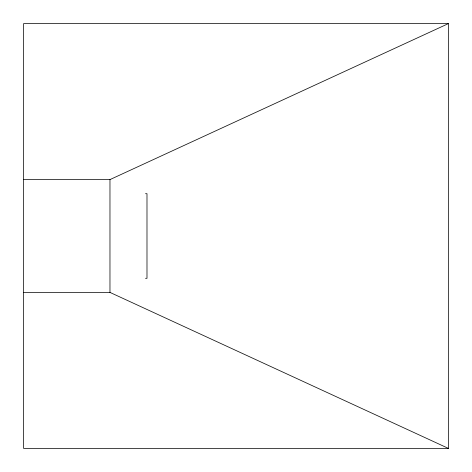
<?xml version="1.0" encoding="UTF-8"?>
<svg xmlns="http://www.w3.org/2000/svg" width="472" height="472" viewBox="0 0 472 472"><rect width="100%" height="100%" fill="white"/><g stroke="black" fill="none" stroke-linecap="round" stroke-linejoin="round"><path stroke-width="0.71" d="M23.6 179.596L109.97 179.596L448.4 23.6L448.4 448.4L23.6 448.4L23.6 23.6L448.4 23.6M145.523 193.697L146.987 193.697L146.987 278.303L145.523 278.303M23.6 292.404L109.97 292.404L448.4 448.4M109.97 179.596L109.97 292.404"/></g></svg>
